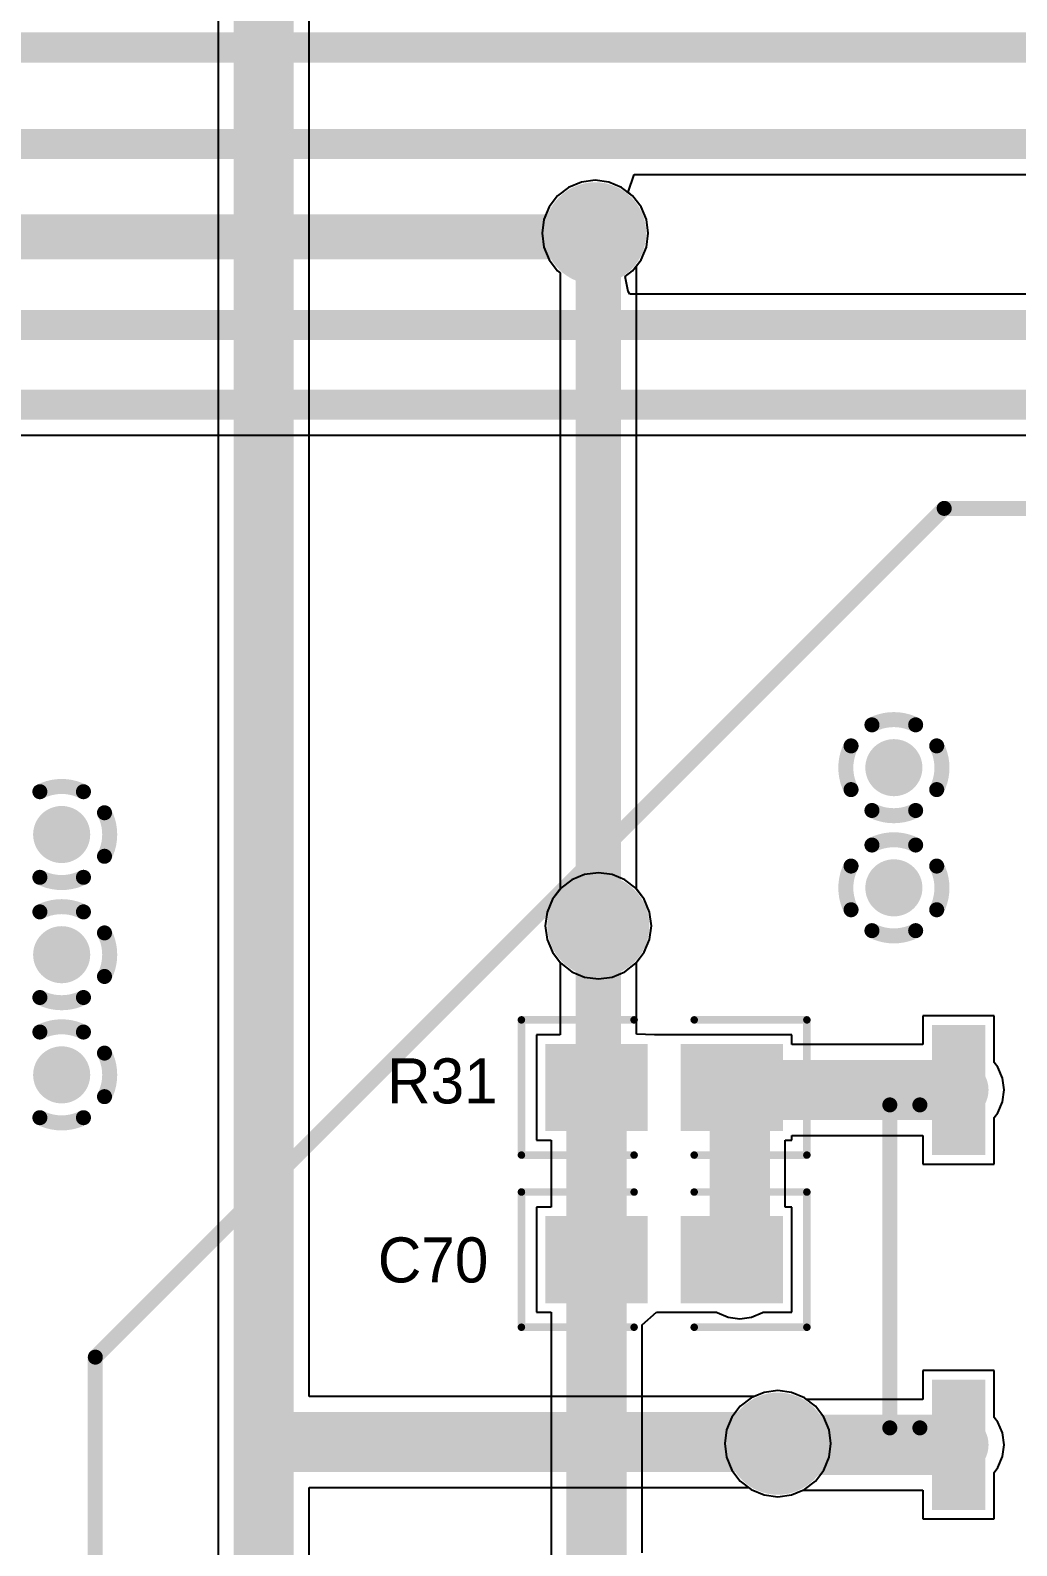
# Model space of a CAD drawing. Header units: millimetres. Extents: x 6.83 to 16.18, y 4.59 to 12.3.
# Drawn here: x 8.799 to 9.455, y 8.687 to 9.695 of the extents above; entities that cross this region are included whole.
import ezdxf

# ---------------------------------------------------------------- set-up
doc = ezdxf.new("R2010")
doc.units = ezdxf.units.MM
doc.header["$MEASUREMENT"] = 0
for name, color, linetype in [('BottomLayer', 5, 'Continuous'), ('BottomSolder', 6, 'Continuous'), ('InternalPlane1', 76, 'Continuous'), ('InternalPlane2', 16, 'Continuous'), ('MultiLayer', 9, 'Continuous'), ('TopLayer', 1, 'Continuous'), ('TopOverlay', 2, 'Continuous'), ('TopPaste', 8, 'Continuous'), ('TopSolder', 216, 'Continuous'), ('ViaHoleLayer', 16, 'Continuous')]:
    doc.layers.add(name, color=color, linetype=linetype)

# ---------------------------------------------------------------- blocks, each defined once
blk = doc.blocks.new('0805_77')
at = {"layer": 'TopLayer'}
for points in [[(-0.057, 0.05), (-0.117, 0.05), (-0.057, 0), (-0.117, 0)], [(0.033, 0.05), (-0.027, 0.05), (0.033, 0), (-0.027, 0)]]:
    blk.add_solid(points, dxfattribs=at)
at = {"layer": 'TopOverlay', "const_width": 0.005}
for points in [[(-0.137, 0.07), (-0.137, -0.02)], [(-0.062, 0.07), (-0.137, 0.07)], [(0.053, 0.07), (-0.022, 0.07)], [(0.053, 0.07), (0.053, -0.02)], [(-0.062, -0.02), (-0.137, -0.02)], [(0.053, -0.02), (-0.022, -0.02)]]:
    blk.add_lwpolyline(points, dxfattribs=at)
at = {"layer": 'TopOverlay', "const_width": 0.0025}
for points in [[(-0.13825, 0.07, 1), (-0.13575, 0.07, 1)], [(-0.13825, 0.07, 1), (-0.13575, 0.07, 1)], [(-0.06325, 0.07, 1), (-0.06075, 0.07, 1)], [(-0.02325, 0.07, 1), (-0.02075, 0.07, 1)], [(0.05175, 0.07, 1), (0.05425, 0.07, 1)], [(0.05175, 0.07, 1), (0.05425, 0.07, 1)], [(-0.13825, -0.02, 1), (-0.13575, -0.02, 1)], [(-0.13825, -0.02, 1), (-0.13575, -0.02, 1)], [(-0.06325, -0.02, 1), (-0.06075, -0.02, 1)], [(-0.02325, -0.02, 1), (-0.02075, -0.02, 1)], [(0.05175, -0.02, 1), (0.05425, -0.02, 1)], [(0.05175, -0.02, 1), (0.05425, -0.02, 1)]]:
    blk.add_lwpolyline(points, format="xyb", close=True, dxfattribs=at)
at = {"layer": 'TopPaste'}
for points in [[(-0.057, 0.05), (-0.117, 0.05), (-0.057, 0), (-0.117, 0)], [(0.033, 0.05), (-0.027, 0.05), (0.033, 0), (-0.027, 0)]]:
    blk.add_solid(points, dxfattribs=at)
at = {"layer": 'TopSolder'}
for points in [[(-0.053, 0.054), (-0.121, 0.054), (-0.053, -0.004), (-0.121, -0.004)], [(0.037, 0.054), (-0.031, 0.054), (0.037, -0.004), (-0.031, -0.004)]]:
    blk.add_solid(points, dxfattribs=at)
blk = doc.blocks.new('0805_98')
at = {"layer": 'TopLayer'}
for points in [[(-0.057, 0.05), (-0.117, 0.05), (-0.057, 0), (-0.117, 0)], [(0.033, 0.05), (-0.027, 0.05), (0.033, 0), (-0.027, 0)]]:
    blk.add_solid(points, dxfattribs=at)
at = {"layer": 'TopOverlay', "const_width": 0.005}
for points in [[(-0.137, 0.07), (-0.137, -0.02)], [(-0.062, 0.07), (-0.137, 0.07)], [(0.053, 0.07), (-0.022, 0.07)], [(0.053, 0.07), (0.053, -0.02)], [(-0.062, -0.02), (-0.137, -0.02)], [(0.053, -0.02), (-0.022, -0.02)]]:
    blk.add_lwpolyline(points, dxfattribs=at)
at = {"layer": 'TopOverlay', "const_width": 0.0025}
for points in [[(-0.13825, 0.07, 1), (-0.13575, 0.07, 1)], [(-0.13825, 0.07, 1), (-0.13575, 0.07, 1)], [(-0.06325, 0.07, 1), (-0.06075, 0.07, 1)], [(-0.02325, 0.07, 1), (-0.02075, 0.07, 1)], [(0.05175, 0.07, 1), (0.05425, 0.07, 1)], [(0.05175, 0.07, 1), (0.05425, 0.07, 1)], [(-0.13825, -0.02, 1), (-0.13575, -0.02, 1)], [(-0.13825, -0.02, 1), (-0.13575, -0.02, 1)], [(-0.06325, -0.02, 1), (-0.06075, -0.02, 1)], [(-0.02325, -0.02, 1), (-0.02075, -0.02, 1)], [(0.05175, -0.02, 1), (0.05425, -0.02, 1)], [(0.05175, -0.02, 1), (0.05425, -0.02, 1)]]:
    blk.add_lwpolyline(points, format="xyb", close=True, dxfattribs=at)
at = {"layer": 'TopPaste'}
for points in [[(-0.057, 0.05), (-0.117, 0.05), (-0.057, 0), (-0.117, 0)], [(0.033, 0.05), (-0.027, 0.05), (0.033, 0), (-0.027, 0)]]:
    blk.add_solid(points, dxfattribs=at)
at = {"layer": 'TopSolder'}
for points in [[(-0.053, 0.054), (-0.121, 0.054), (-0.053, -0.004), (-0.121, -0.004)], [(0.037, 0.054), (-0.031, 0.054), (0.037, -0.004), (-0.031, -0.004)]]:
    blk.add_solid(points, dxfattribs=at)
blk = doc.blocks.new('AXICOM_IM06_201')
at = {"layer": 'TopLayer'}
for points in [[(-0.1387, 0.0719), (-0.1112, 0.0719), (-0.1387, 0.1506), (-0.1112, 0.1506)], [(-0.0127, 0.0719), (0.0148, 0.0719), (-0.0127, 0.1506), (0.0148, 0.1506)], [(0.0739, 0.0719), (0.1014, 0.0719), (0.0739, 0.1506), (0.1014, 0.1506)], [(0.1605, 0.0719), (0.188, 0.0719), (0.1605, 0.1506), (0.188, 0.1506)], [(-0.1387, -0.1643), (-0.1112, -0.1643), (-0.1387, -0.0856), (-0.1112, -0.0856)], [(-0.0127, -0.1643), (0.0148, -0.1643), (-0.0127, -0.0856), (0.0148, -0.0856)], [(0.0739, -0.1643), (0.1014, -0.1643), (0.0739, -0.0856), (0.1014, -0.0856)], [(0.1605, -0.1643), (0.188, -0.1643), (0.1605, -0.0856), (0.188, -0.0856)]]:
    blk.add_solid(points, dxfattribs=at)
at = {"layer": 'TopOverlay', "const_width": 0.01}
for points in [[(-0.155, 0.1), (-0.175, 0.1)], [(-0.175, 0.1), (-0.175, -0.115)], [(0.22, 0.1), (0.2, 0.1)], [(0.22, 0.1), (0.22, -0.115)], [(-0.155, -0.115), (-0.175, -0.095)], [(-0.155, -0.115), (-0.175, -0.115)], [(-0.025, -0.115), (-0.1, -0.115)], [(0.22, -0.115), (0.2, -0.115)]]:
    blk.add_lwpolyline(points, dxfattribs=at)
at = {"layer": 'TopOverlay', "const_width": 0.005}
for points in [[(-0.1775, 0.1, 1), (-0.1725, 0.1, 1)], [(-0.1775, 0.1, 1), (-0.1725, 0.1, 1)], [(-0.1575, 0.1, 1), (-0.1525, 0.1, 1)], [(0.1975, 0.1, 1), (0.2025, 0.1, 1)], [(0.2175, 0.1, 1), (0.2225, 0.1, 1)], [(0.2175, 0.1, 1), (0.2225, 0.1, 1)], [(-0.1775, -0.095, 1), (-0.1725, -0.095, 1)], [(-0.1775, -0.115, 1), (-0.1725, -0.115, 1)], [(-0.1775, -0.115, 1), (-0.1725, -0.115, 1)], [(-0.1575, -0.115, 1), (-0.1525, -0.115, 1)], [(-0.1575, -0.115, 1), (-0.1525, -0.115, 1)], [(-0.1025, -0.115, 1), (-0.0975, -0.115, 1)], [(-0.0275, -0.115, 1), (-0.0225, -0.115, 1)], [(0.1975, -0.115, 1), (0.2025, -0.115, 1)], [(0.2175, -0.115, 1), (0.2225, -0.115, 1)], [(0.2175, -0.115, 1), (0.2225, -0.115, 1)]]:
    blk.add_lwpolyline(points, format="xyb", close=True, dxfattribs=at)
at = {"layer": 'TopPaste'}
for points in [[(-0.1387, 0.0719), (-0.1112, 0.0719), (-0.1387, 0.1506), (-0.1112, 0.1506)], [(-0.0127, 0.0719), (0.0148, 0.0719), (-0.0127, 0.1506), (0.0148, 0.1506)], [(0.0739, 0.0719), (0.1014, 0.0719), (0.0739, 0.1506), (0.1014, 0.1506)], [(0.1605, 0.0719), (0.188, 0.0719), (0.1605, 0.1506), (0.188, 0.1506)], [(-0.1387, -0.1643), (-0.1112, -0.1643), (-0.1387, -0.0856), (-0.1112, -0.0856)], [(-0.0127, -0.1643), (0.0148, -0.1643), (-0.0127, -0.0856), (0.0148, -0.0856)], [(0.0739, -0.1643), (0.1014, -0.1643), (0.0739, -0.0856), (0.1014, -0.0856)], [(0.1605, -0.1643), (0.188, -0.1643), (0.1605, -0.0856), (0.188, -0.0856)]]:
    blk.add_solid(points, dxfattribs=at)
at = {"layer": 'TopSolder'}
for points in [[(-0.1427, 0.0679), (-0.1072, 0.0679), (-0.1427, 0.1546), (-0.1072, 0.1546)], [(-0.0167, 0.0679), (0.0188, 0.0679), (-0.0167, 0.1546), (0.0188, 0.1546)], [(0.0699, 0.0679), (0.1054, 0.0679), (0.0699, 0.1546), (0.1054, 0.1546)], [(0.1565, 0.0679), (0.192, 0.0679), (0.1565, 0.1546), (0.192, 0.1546)], [(-0.1427, -0.1683), (-0.1072, -0.1683), (-0.1427, -0.0816), (-0.1072, -0.0816)], [(-0.0167, -0.1683), (0.0188, -0.1683), (-0.0167, -0.0816), (0.0188, -0.0816)], [(0.0699, -0.1683), (0.1054, -0.1683), (0.0699, -0.0816), (0.1054, -0.0816)], [(0.1565, -0.1683), (0.192, -0.1683), (0.1565, -0.0816), (0.192, -0.0816)]]:
    blk.add_solid(points, dxfattribs=at)

msp = doc.modelspace()

# ---------------------------------------------------------------- linework, layer by layer
at = {"layer": 'BottomLayer'}
for p, q in [((8.9236, 9.9955), (8.9236, 8.4874)), ((8.9842, 8.7859), (8.9842, 9.9962)), ((9.1653, 9.5943), (9.1568, 9.5907)), ((9.1745, 9.5955), (9.1653, 9.5943)), ((9.1836, 9.5943), (9.1745, 9.5955)), ((9.1921, 9.5907), (9.1836, 9.5943)), ((9.1495, 9.5851), (9.1439, 9.5778)), ((9.1568, 9.5907), (9.1495, 9.5851)), ((9.1994, 9.5851), (9.1921, 9.5907)), ((9.2051, 9.5778), (9.1994, 9.5851)), ((9.1439, 9.5778), (9.1404, 9.5693)), ((9.2086, 9.5693), (9.2051, 9.5778)), ((9.1404, 9.5693), (9.1392, 9.5602)), ((9.2098, 9.5602), (9.2086, 9.5693)), ((9.1392, 9.5602), (9.1404, 9.551)), ((9.2086, 9.551), (9.2098, 9.5602)), ((9.1404, 9.551), (9.1439, 9.5425)), ((9.2051, 9.5425), (9.2086, 9.551)), ((9.1439, 9.5425), (9.1495, 9.5352)), ((9.1495, 9.5352), (9.1511, 9.534)), ((9.1511, 9.534), (9.1511, 9.1235)), ((9.202, 9.5386), (9.2051, 9.5425)), ((9.202, 9.1235), (9.202, 9.5386)), ((9.1511, 9.1235), (9.146, 9.1169)), ((9.2071, 9.1169), (9.202, 9.1235)), ((9.146, 9.1169), (9.1425, 9.1084)), ((9.2107, 9.1084), (9.2071, 9.1169)), ((9.1425, 9.1084), (9.1413, 9.0992)), ((9.1413, 9.0992), (9.1425, 9.0901)), ((9.2119, 9.0992), (9.2107, 9.1084)), ((9.2107, 9.0901), (9.2119, 9.0992)), ((9.1425, 9.0901), (9.146, 9.0816)), ((9.2071, 9.0816), (9.2107, 9.0901)), ((9.146, 9.0816), (9.1516, 9.0743)), ((9.2015, 9.0743), (9.2071, 9.0816)), ((9.1516, 9.0743), (9.1589, 9.0686)), ((9.1942, 9.0686), (9.2015, 9.0743)), ((9.1589, 9.0686), (9.1674, 9.0651)), ((9.1674, 9.0651), (9.1766, 9.0639)), ((9.1766, 9.0639), (9.1857, 9.0651)), ((9.1857, 9.0651), (9.1942, 9.0686)), ((9.287, 8.7886), (9.2804, 8.7859)), ((9.2961, 8.7898), (9.287, 8.7886)), ((9.3052, 8.7886), (9.2961, 8.7898)), ((9.3137, 8.7851), (9.3052, 8.7886)), ((9.2804, 8.7859), (8.9842, 8.7859)), ((9.3211, 8.7795), (9.3137, 8.7851)), ((9.3267, 8.7721), (9.3211, 8.7795)), ((9.3302, 8.7636), (9.3267, 8.7721)), ((9.3314, 8.7545), (9.3302, 8.7636)), ((9.3302, 8.7454), (9.3314, 8.7545)), ((9.3211, 8.7295), (9.3267, 8.7368)), ((9.3267, 8.7368), (9.3302, 8.7454)), ((9.3137, 8.7239), (9.3211, 8.7295)), ((8.9842, 8.4973), (8.9842, 8.7254)), ((8.9842, 8.7254), (9.2766, 8.7254)), ((9.2766, 8.7254), (9.2784, 8.7239)), ((9.2784, 8.7239), (9.287, 8.7204)), ((9.287, 8.7204), (9.2961, 8.7192)), ((9.2961, 8.7192), (9.3052, 8.7204)), ((9.3052, 8.7204), (9.3137, 8.7239))]:
    msp.add_line(p, q, dxfattribs=at)
for points, const_width in [([(8.9539, 6.9896), (8.9539, 10.0145)], 0.04), ([(9.1759, 9.5588), (9.1766, 9.5581)], 0.03), ([(9.1766, 9.0992), (9.1766, 9.5581)], 0.03), ([(8.9548, 8.7556), (9.3006, 8.7556)], 0.04)]:
    msp.add_lwpolyline(points, dxfattribs=dict(at, const_width=const_width))
for points, const_width in [([(9.162, 9.5602, 1), (9.187, 9.5602, 1)], 0.025), ([(9.1684, 9.5588, 1), (9.1834, 9.5588, 1)], 0.015), ([(9.1691, 9.5581, 1), (9.1841, 9.5581, 1)], 0.015), ([(9.1691, 9.5581, 1), (9.1841, 9.5581, 1)], 0.015), ([(9.3658, 9.2045, 1), (9.3808, 9.2045, 1)], 0.015), ([(8.8119, 9.16, 1), (8.8269, 9.16, 1)], 0.015), ([(9.3658, 9.1245, 1), (9.3808, 9.1245, 1)], 0.015), ([(9.1641, 9.0992, 1), (9.1891, 9.0992, 1)], 0.025), ([(9.1691, 9.0992, 1), (9.1841, 9.0992, 1)], 0.015), ([(8.8119, 9.08, 1), (8.8269, 9.08, 1)], 0.015), ([(8.8119, 9, 1), (8.8269, 9, 1)], 0.015), ([(9.2836, 8.7545, 1), (9.3086, 8.7545, 1)], 0.025), ([(8.9448, 8.7556, 1), (8.9648, 8.7556, 1)], 0.02), ([(9.2906, 8.7556, 1), (9.3106, 8.7556, 1)], 0.02)]:
    msp.add_lwpolyline(points, format="xyb", close=True, dxfattribs=dict(at, const_width=const_width))
at = {"layer": 'BottomSolder'}
for points, const_width in [([(9.16, 9.5602, 1), (9.189, 9.5602, 1)], 0.029), ([(9.3638, 9.2045, 1), (9.3828, 9.2045, 1)], 0.019), ([(8.8099, 9.16, 1), (8.8289, 9.16, 1)], 0.019), ([(9.3638, 9.1245, 1), (9.3828, 9.1245, 1)], 0.019), ([(9.1621, 9.0992, 1), (9.1911, 9.0992, 1)], 0.029), ([(8.8099, 9.08, 1), (8.8289, 9.08, 1)], 0.019), ([(8.8099, 9, 1), (8.8289, 9, 1)], 0.019), ([(9.2816, 8.7545, 1), (9.3106, 8.7545, 1)], 0.029)]:
    msp.add_lwpolyline(points, format="xyb", close=True, dxfattribs=dict(at, const_width=const_width))
at = {"layer": 'InternalPlane1'}
for points, const_width in [([(9.1575, 9.5602, 1), (9.1915, 9.5602, 1)], 0.034), ([(9.3562, 9.233, 1), (9.3612, 9.233, 1)], 0.005), ([(9.3853, 9.233, 1), (9.3903, 9.233, 1)], 0.005), ([(9.3423, 9.219, 1), (9.3473, 9.219, 1)], 0.005), ([(9.3993, 9.219, 1), (9.4043, 9.219, 1)], 0.005), ([(8.8024, 9.1885, 1), (8.8074, 9.1885, 1)], 0.005), ([(8.8314, 9.1885, 1), (8.8364, 9.1885, 1)], 0.005), ([(9.3423, 9.1899, 1), (9.3473, 9.1899, 1)], 0.005), ([(9.3993, 9.1899, 1), (9.4043, 9.1899, 1)], 0.005), ([(9.3562, 9.176, 1), (9.3612, 9.176, 1)], 0.005), ([(9.3853, 9.176, 1), (9.3903, 9.176, 1)], 0.005), ([(8.8454, 9.1745, 1), (8.8504, 9.1745, 1)], 0.005), ([(8.8454, 9.1455, 1), (8.8504, 9.1455, 1)], 0.005), ([(9.3562, 9.153, 1), (9.3612, 9.153, 1)], 0.005), ([(9.3853, 9.153, 1), (9.3903, 9.153, 1)], 0.005), ([(9.3423, 9.139, 1), (9.3473, 9.139, 1)], 0.005), ([(9.3993, 9.139, 1), (9.4043, 9.139, 1)], 0.005), ([(8.8024, 9.1315, 1), (8.8074, 9.1315, 1)], 0.005), ([(8.8314, 9.1315, 1), (8.8364, 9.1315, 1)], 0.005), ([(9.1596, 9.0992, 1), (9.1936, 9.0992, 1)], 0.034), ([(8.8024, 9.1085, 1), (8.8074, 9.1085, 1)], 0.005), ([(8.8314, 9.1085, 1), (8.8364, 9.1085, 1)], 0.005), ([(9.3423, 9.1099, 1), (9.3473, 9.1099, 1)], 0.005), ([(9.3993, 9.1099, 1), (9.4043, 9.1099, 1)], 0.005), ([(8.8454, 9.0945, 1), (8.8504, 9.0945, 1)], 0.005), ([(9.3562, 9.096, 1), (9.3612, 9.096, 1)], 0.005), ([(9.3853, 9.096, 1), (9.3903, 9.096, 1)], 0.005), ([(8.8454, 9.0655, 1), (8.8504, 9.0655, 1)], 0.005), ([(8.8024, 9.0515, 1), (8.8074, 9.0515, 1)], 0.005), ([(8.8314, 9.0515, 1), (8.8364, 9.0515, 1)], 0.005), ([(8.8024, 9.0285, 1), (8.8074, 9.0285, 1)], 0.005), ([(8.8314, 9.0285, 1), (8.8364, 9.0285, 1)], 0.005), ([(8.8454, 9.0145, 1), (8.8504, 9.0145, 1)], 0.005), ([(8.8454, 8.9855, 1), (8.8504, 8.9855, 1)], 0.005), ([(8.8024, 8.9715, 1), (8.8074, 8.9715, 1)], 0.005), ([(8.8314, 8.9715, 1), (8.8364, 8.9715, 1)], 0.005), ([(9.2791, 8.7545, 1), (9.3131, 8.7545, 1)], 0.034)]:
    msp.add_lwpolyline(points, format="xyb", close=True, dxfattribs=dict(at, const_width=const_width))
at = {"layer": 'InternalPlane1', "const_width": 0.01}
for points in [[(9.3587, 9.233, -0.240079), (9.3878, 9.233)], [(9.3448, 9.1899, -0.240079), (9.3448, 9.219)], [(9.4018, 9.219, -0.240079), (9.4018, 9.1899)], [(8.8049, 9.1885, -0.240079), (8.8339, 9.1885)], [(9.3878, 9.176, -0.240079), (9.3587, 9.176)], [(8.8479, 9.1745, -0.240079), (8.8479, 9.1455)], [(9.3587, 9.153, -0.240079), (9.3878, 9.153)], [(9.3448, 9.1099, -0.240079), (9.3448, 9.139)], [(9.4018, 9.139, -0.240079), (9.4018, 9.1099)], [(8.8339, 9.1315, -0.240079), (8.8049, 9.1315)], [(8.8049, 9.1085, -0.240079), (8.8339, 9.1085)], [(8.8479, 9.0945, -0.240079), (8.8479, 9.0655)], [(9.3878, 9.096, -0.240079), (9.3587, 9.096)], [(8.8339, 9.0515, -0.240079), (8.8049, 9.0515)], [(8.8049, 9.0285, -0.240079), (8.8339, 9.0285)], [(8.8479, 9.0145, -0.240079), (8.8479, 8.9855)], [(8.8339, 8.9715, -0.240079), (8.8049, 8.9715)]]:
    msp.add_lwpolyline(points, format="xyb", dxfattribs=at)
at = {"layer": 'InternalPlane2'}
for points, const_width in [([(9.1575, 9.5602, 1), (9.1915, 9.5602, 1)], 0.034), ([(9.3562, 9.233, 1), (9.3612, 9.233, 1)], 0.005), ([(9.3853, 9.233, 1), (9.3903, 9.233, 1)], 0.005), ([(9.3423, 9.219, 1), (9.3473, 9.219, 1)], 0.005), ([(9.3993, 9.219, 1), (9.4043, 9.219, 1)], 0.005), ([(8.8024, 9.1885, 1), (8.8074, 9.1885, 1)], 0.005), ([(8.8314, 9.1885, 1), (8.8364, 9.1885, 1)], 0.005), ([(9.3423, 9.1899, 1), (9.3473, 9.1899, 1)], 0.005), ([(9.3993, 9.1899, 1), (9.4043, 9.1899, 1)], 0.005), ([(9.3562, 9.176, 1), (9.3612, 9.176, 1)], 0.005), ([(9.3853, 9.176, 1), (9.3903, 9.176, 1)], 0.005), ([(8.8454, 9.1745, 1), (8.8504, 9.1745, 1)], 0.005), ([(8.8454, 9.1455, 1), (8.8504, 9.1455, 1)], 0.005), ([(9.3562, 9.153, 1), (9.3612, 9.153, 1)], 0.005), ([(9.3853, 9.153, 1), (9.3903, 9.153, 1)], 0.005), ([(9.3423, 9.139, 1), (9.3473, 9.139, 1)], 0.005), ([(9.3993, 9.139, 1), (9.4043, 9.139, 1)], 0.005), ([(8.8024, 9.1315, 1), (8.8074, 9.1315, 1)], 0.005), ([(8.8314, 9.1315, 1), (8.8364, 9.1315, 1)], 0.005), ([(9.1596, 9.0992, 1), (9.1936, 9.0992, 1)], 0.034), ([(8.8024, 9.1085, 1), (8.8074, 9.1085, 1)], 0.005), ([(8.8314, 9.1085, 1), (8.8364, 9.1085, 1)], 0.005), ([(9.3423, 9.1099, 1), (9.3473, 9.1099, 1)], 0.005), ([(9.3993, 9.1099, 1), (9.4043, 9.1099, 1)], 0.005), ([(8.8454, 9.0945, 1), (8.8504, 9.0945, 1)], 0.005), ([(9.3562, 9.096, 1), (9.3612, 9.096, 1)], 0.005), ([(9.3853, 9.096, 1), (9.3903, 9.096, 1)], 0.005), ([(8.8454, 9.0655, 1), (8.8504, 9.0655, 1)], 0.005), ([(8.8024, 9.0515, 1), (8.8074, 9.0515, 1)], 0.005), ([(8.8314, 9.0515, 1), (8.8364, 9.0515, 1)], 0.005), ([(8.8024, 9.0285, 1), (8.8074, 9.0285, 1)], 0.005), ([(8.8314, 9.0285, 1), (8.8364, 9.0285, 1)], 0.005), ([(8.8454, 9.0145, 1), (8.8504, 9.0145, 1)], 0.005), ([(8.8454, 8.9855, 1), (8.8504, 8.9855, 1)], 0.005), ([(8.8024, 8.9715, 1), (8.8074, 8.9715, 1)], 0.005), ([(8.8314, 8.9715, 1), (8.8364, 8.9715, 1)], 0.005), ([(9.2791, 8.7545, 1), (9.3131, 8.7545, 1)], 0.034)]:
    msp.add_lwpolyline(points, format="xyb", close=True, dxfattribs=dict(at, const_width=const_width))
at = {"layer": 'InternalPlane2', "const_width": 0.01}
for points in [[(9.3587, 9.233, -0.240079), (9.3878, 9.233)], [(9.3448, 9.1899, -0.240079), (9.3448, 9.219)], [(9.4018, 9.219, -0.240079), (9.4018, 9.1899)], [(8.8049, 9.1885, -0.240079), (8.8339, 9.1885)], [(9.3878, 9.176, -0.240079), (9.3587, 9.176)], [(8.8479, 9.1745, -0.240079), (8.8479, 9.1455)], [(9.3587, 9.153, -0.240079), (9.3878, 9.153)], [(9.3448, 9.1099, -0.240079), (9.3448, 9.139)], [(9.4018, 9.139, -0.240079), (9.4018, 9.1099)], [(8.8339, 9.1315, -0.240079), (8.8049, 9.1315)], [(8.8049, 9.1085, -0.240079), (8.8339, 9.1085)], [(8.8479, 9.0945, -0.240079), (8.8479, 9.0655)], [(9.3878, 9.096, -0.240079), (9.3587, 9.096)], [(8.8339, 9.0515, -0.240079), (8.8049, 9.0515)], [(8.8049, 9.0285, -0.240079), (8.8339, 9.0285)], [(8.8479, 9.0145, -0.240079), (8.8479, 8.9855)], [(8.8339, 8.9715, -0.240079), (8.8049, 8.9715)]]:
    msp.add_lwpolyline(points, format="xyb", dxfattribs=at)
at = {"layer": 'MultiLayer'}
for points, const_width in [([(9.162, 9.5602, 1), (9.187, 9.5602, 1)], 0.025), ([(9.3658, 9.2045, 1), (9.3808, 9.2045, 1)], 0.015), ([(8.8119, 9.16, 1), (8.8269, 9.16, 1)], 0.015), ([(9.3658, 9.1245, 1), (9.3808, 9.1245, 1)], 0.015), ([(9.1641, 9.0992, 1), (9.1891, 9.0992, 1)], 0.025), ([(8.8119, 9.08, 1), (8.8269, 9.08, 1)], 0.015), ([(8.8119, 9, 1), (8.8269, 9, 1)], 0.015), ([(9.2836, 8.7545, 1), (9.3086, 8.7545, 1)], 0.025)]:
    msp.add_lwpolyline(points, format="xyb", close=True, dxfattribs=dict(at, const_width=const_width))
at = {"layer": 'TopLayer'}
for p, q in [((9.1964, 9.5875), (9.2004, 9.5993)), ((9.2004, 9.5993), (10.2458, 9.5993)), ((9.1994, 9.5851), (9.1964, 9.5875)), ((9.2051, 9.5778), (9.1994, 9.5851)), ((9.2086, 9.5693), (9.2051, 9.5778)), ((9.2098, 9.5602), (9.2086, 9.5693)), ((9.2086, 9.551), (9.2098, 9.5602)), ((9.2051, 9.5425), (9.2086, 9.551)), ((9.1945, 9.5314), (9.1994, 9.5352)), ((9.1994, 9.5352), (9.2051, 9.5425)), ((9.1965, 9.5215), (9.1945, 9.5314)), ((9.1975, 9.5196), (9.1965, 9.5215)), ((10.1258, 9.5196), (9.1975, 9.5196)), ((8.6302, 9.4258), (10.0695, 9.4258)), ((9.1589, 9.1298), (9.1516, 9.1242)), ((9.1674, 9.1333), (9.1589, 9.1298)), ((9.1766, 9.1345), (9.1674, 9.1333)), ((9.1857, 9.1333), (9.1766, 9.1345)), ((9.1942, 9.1298), (9.1857, 9.1333)), ((9.2015, 9.1242), (9.1942, 9.1298)), ((9.1516, 9.1242), (9.146, 9.1169)), ((9.2071, 9.1169), (9.2015, 9.1242)), ((9.146, 9.1169), (9.1425, 9.1084)), ((9.2107, 9.1084), (9.2071, 9.1169)), ((9.1425, 9.1084), (9.1413, 9.0992)), ((9.1413, 9.0992), (9.1425, 9.0901)), ((9.2119, 9.0992), (9.2107, 9.1084)), ((9.2107, 9.0901), (9.2119, 9.0992)), ((9.1425, 9.0901), (9.146, 9.0816)), ((9.2071, 9.0816), (9.2107, 9.0901)), ((9.146, 9.0816), (9.1511, 9.0749)), ((9.2021, 9.075), (9.2071, 9.0816)), ((9.1511, 9.0749), (9.1511, 9.0266)), ((9.2021, 9.0272), (9.2021, 9.075)), ((9.4401, 9.0393), (9.3926, 9.0393)), ((9.3926, 9.0393), (9.3926, 9.0202)), ((9.4401, 9.0082), (9.4401, 9.0393)), ((9.1511, 9.0266), (9.1354, 9.0266)), ((9.1354, 9.0266), (9.1354, 8.9566)), ((9.2139, 9.0266), (9.2021, 9.0272)), ((9.2154, 9.0266), (9.2139, 9.0266)), ((9.2254, 9.0266), (9.2154, 9.0266)), ((9.2272, 9.0266), (9.2254, 9.0266)), ((9.3054, 9.0266), (9.2272, 9.0266)), ((9.3054, 9.0202), (9.3054, 9.0266)), ((9.3926, 9.0202), (9.3054, 9.0202)), ((9.4425, 9.0051), (9.4401, 9.0082)), ((9.4456, 8.9978), (9.4425, 9.0051)), ((9.4466, 8.99), (9.4456, 8.9978)), ((9.4456, 8.9821), (9.4466, 8.99)), ((9.4425, 8.9748), (9.4456, 8.9821)), ((9.4401, 8.9717), (9.4425, 8.9748)), ((9.4401, 8.9406), (9.4401, 8.9717)), ((9.3054, 8.9566), (9.3054, 8.9597)), ((9.3054, 8.9597), (9.3926, 8.9597)), ((9.3926, 8.9597), (9.3926, 8.9406)), ((9.1354, 8.9566), (9.1452, 8.9566)), ((9.1452, 8.9566), (9.1452, 8.912)), ((9.301, 8.912), (9.301, 8.9566)), ((9.301, 8.9566), (9.3054, 8.9566)), ((9.3926, 8.9406), (9.4401, 8.9406)), ((9.1452, 8.912), (9.1354, 8.912)), ((9.1354, 8.912), (9.1354, 8.842)), ((9.3054, 8.912), (9.301, 8.912)), ((9.3054, 8.842), (9.3054, 8.912)), ((9.1354, 8.842), (9.1452, 8.842)), ((9.1452, 8.842), (9.1452, 8.6734)), ((9.2057, 8.8335), (9.2154, 8.842)), ((9.2154, 8.842), (9.2254, 8.842)), ((9.2254, 8.842), (9.2272, 8.842)), ((9.2272, 8.842), (9.2552, 8.842)), ((9.2552, 8.842), (9.2557, 8.8417)), ((9.2557, 8.8417), (9.263, 8.8387)), ((9.263, 8.8387), (9.2708, 8.8377)), ((9.2708, 8.8377), (9.2786, 8.8387)), ((9.2786, 8.8387), (9.2859, 8.8417)), ((9.2859, 8.8417), (9.2863, 8.842)), ((9.2863, 8.842), (9.3054, 8.842)), ((9.2057, 8.6819), (9.2057, 8.8335)), ((9.4401, 8.8031), (9.3926, 8.8031)), ((9.3926, 8.8031), (9.3926, 8.784)), ((9.4401, 8.772), (9.4401, 8.8031)), ((9.287, 8.7886), (9.2784, 8.7851)), ((9.2961, 8.7898), (9.287, 8.7886)), ((9.3052, 8.7886), (9.2961, 8.7898)), ((9.3137, 8.7851), (9.3052, 8.7886)), ((9.2711, 8.7795), (9.2655, 8.7721)), ((9.2784, 8.7851), (9.2711, 8.7795)), ((9.3151, 8.784), (9.3137, 8.7851)), ((9.3926, 8.784), (9.3151, 8.784)), ((9.2655, 8.7721), (9.262, 8.7636)), ((9.4425, 8.7689), (9.4401, 8.772)), ((9.4456, 8.7616), (9.4425, 8.7689)), ((9.262, 8.7636), (9.2608, 8.7545)), ((9.4466, 8.7537), (9.4456, 8.7616)), ((9.2608, 8.7545), (9.262, 8.7454)), ((9.4456, 8.7459), (9.4466, 8.7537)), ((9.262, 8.7454), (9.2655, 8.7368)), ((9.2655, 8.7368), (9.2711, 8.7295)), ((9.4401, 8.7354), (9.4425, 8.7386)), ((9.4425, 8.7386), (9.4456, 8.7459)), ((9.2711, 8.7295), (9.2784, 8.7239)), ((9.4401, 8.7044), (9.4401, 8.7354)), ((9.2784, 8.7239), (9.287, 8.7204)), ((9.287, 8.7204), (9.2961, 8.7192)), ((9.2961, 8.7192), (9.3052, 8.7204)), ((9.3052, 8.7204), (9.3127, 8.7235)), ((9.3127, 8.7235), (9.3926, 8.7235)), ((9.3926, 8.7235), (9.3926, 8.7044)), ((9.3926, 8.7044), (9.4401, 8.7044))]:
    msp.add_line(p, q, dxfattribs=at)
for points, const_width in [([(7.7387, 9.6839), (10.4279, 9.6839)], 0.02), ([(7.7627, 9.6197), (10.2737, 9.6197)], 0.02), ([(8.0126, 9.5579), (9.1739, 9.5579)], 0.03), ([(8.5365, 9.4992), (10.1381, 9.4992)], 0.02), ([(8.6157, 9.4462), (10.0791, 9.4462)], 0.02), ([(9.1766, 8.9911), (9.1766, 9.0992)], 0.03), ([(9.1754, 8.877), (9.1754, 8.9916)], 0.04), ([(9.2708, 8.8679), (9.2708, 8.99)], 0.04), ([(9.2708, 8.99), (9.4163, 8.99)], 0.04), ([(9.1712, 8.9858), (9.1766, 8.9911)], 0.03), ([(9.1754, 8.6384), (9.1754, 8.877)], 0.04), ([(9.299, 8.7537), (9.4163, 8.7537)], 0.04)]:
    msp.add_lwpolyline(points, dxfattribs=dict(at, const_width=const_width))
for points, const_width in [([(9.162, 9.5602, 1), (9.187, 9.5602, 1)], 0.025), ([(9.1664, 9.5579, 1), (9.1814, 9.5579, 1)], 0.015), ([(9.3658, 9.2045, 1), (9.3808, 9.2045, 1)], 0.015), ([(8.8119, 9.16, 1), (8.8269, 9.16, 1)], 0.015), ([(9.3658, 9.1245, 1), (9.3808, 9.1245, 1)], 0.015), ([(9.1641, 9.0992, 1), (9.1891, 9.0992, 1)], 0.025), ([(9.1691, 9.0992, 1), (9.1841, 9.0992, 1)], 0.015), ([(8.8119, 9.08, 1), (8.8269, 9.08, 1)], 0.015), ([(8.8119, 9, 1), (8.8269, 9, 1)], 0.015), ([(9.1654, 8.9916, 1), (9.1854, 8.9916, 1)], 0.02), ([(9.2608, 8.99, 1), (9.2808, 8.99, 1)], 0.02), ([(9.2608, 8.99, 1), (9.2808, 8.99, 1)], 0.02), ([(9.4063, 8.99, 1), (9.4263, 8.99, 1)], 0.02), ([(9.1637, 8.9858, 1), (9.1787, 8.9858, 1)], 0.015), ([(9.1691, 8.9911, 1), (9.1841, 8.9911, 1)], 0.015), ([(9.1691, 8.9911, 1), (9.1841, 8.9911, 1)], 0.015), ([(9.1654, 8.877, 1), (9.1854, 8.877, 1)], 0.02), ([(9.1654, 8.877, 1), (9.1854, 8.877, 1)], 0.02), ([(9.2608, 8.8679, 1), (9.2808, 8.8679, 1)], 0.02), ([(9.2836, 8.7545, 1), (9.3086, 8.7545, 1)], 0.025), ([(9.289, 8.7537, 1), (9.309, 8.7537, 1)], 0.02), ([(9.4063, 8.7537, 1), (9.4263, 8.7537, 1)], 0.02)]:
    msp.add_lwpolyline(points, format="xyb", close=True, dxfattribs=dict(at, const_width=const_width))
at = {"layer": 'TopOverlay', "const_width": 0.01}
for points in [[(8.8418, 8.8121), (9.4068, 9.3771)], [(9.4068, 9.3771), (10.0218, 9.3771)], [(8.8418, 5.4621), (8.8418, 8.8121)]]:
    msp.add_lwpolyline(points, dxfattribs=at)
at = {"layer": 'TopOverlay', "const_width": 0.005}
for points in [[(9.4043, 9.3771, 1), (9.4093, 9.3771, 1)], [(9.4043, 9.3771, 1), (9.4093, 9.3771, 1)], [(8.8393, 8.8121, 1), (8.8443, 8.8121, 1)], [(8.8393, 8.8121, 1), (8.8443, 8.8121, 1)]]:
    msp.add_lwpolyline(points, format="xyb", close=True, dxfattribs=at)
at = {"layer": 'TopSolder'}
for points, const_width in [([(9.16, 9.5602, 1), (9.189, 9.5602, 1)], 0.029), ([(9.3638, 9.2045, 1), (9.3828, 9.2045, 1)], 0.019), ([(8.8099, 9.16, 1), (8.8289, 9.16, 1)], 0.019), ([(9.3638, 9.1245, 1), (9.3828, 9.1245, 1)], 0.019), ([(9.1621, 9.0992, 1), (9.1911, 9.0992, 1)], 0.029), ([(8.8099, 9.08, 1), (8.8289, 9.08, 1)], 0.019), ([(8.8099, 9, 1), (8.8289, 9, 1)], 0.019), ([(9.2816, 8.7545, 1), (9.3106, 8.7545, 1)], 0.029)]:
    msp.add_lwpolyline(points, format="xyb", close=True, dxfattribs=dict(at, const_width=const_width))
at = {"layer": 'ViaHoleLayer'}
for points, const_width in [([(9.1675, 9.5602, 1), (9.1815, 9.5602, 1)], 0.014), ([(9.3698, 9.2045, 1), (9.3768, 9.2045, 1)], 0.007), ([(8.8159, 9.16, 1), (8.8229, 9.16, 1)], 0.007), ([(9.3698, 9.1245, 1), (9.3768, 9.1245, 1)], 0.007), ([(9.1696, 9.0992, 1), (9.1836, 9.0992, 1)], 0.014), ([(8.8159, 9.08, 1), (8.8229, 9.08, 1)], 0.007), ([(8.8159, 9, 1), (8.8229, 9, 1)], 0.007), ([(9.2891, 8.7545, 1), (9.3031, 8.7545, 1)], 0.014)]:
    msp.add_lwpolyline(points, format="xyb", close=True, dxfattribs=dict(at, const_width=const_width))

# ---------------------------------------------------------------- block references
at = {"rotation": 180}
for name, p in [('0805_77', (9.1784, 9.0166)), ('AXICOM_IM06_201', (9.5906, 8.865)), ('0805_98', (9.1784, 8.902))]:
    msp.add_blockref(name, p, dxfattribs=at)

# ---------------------------------------------------------------- texts
at = {"layer": 'TopOverlay'}
for s, p in [('R31', (9.036, 8.981)), ('C70', (9.0298, 8.8618))]:
    msp.add_text(s, height=0.03, dxfattribs=at).set_placement(p)

doc.saveas('drawing.dxf')
